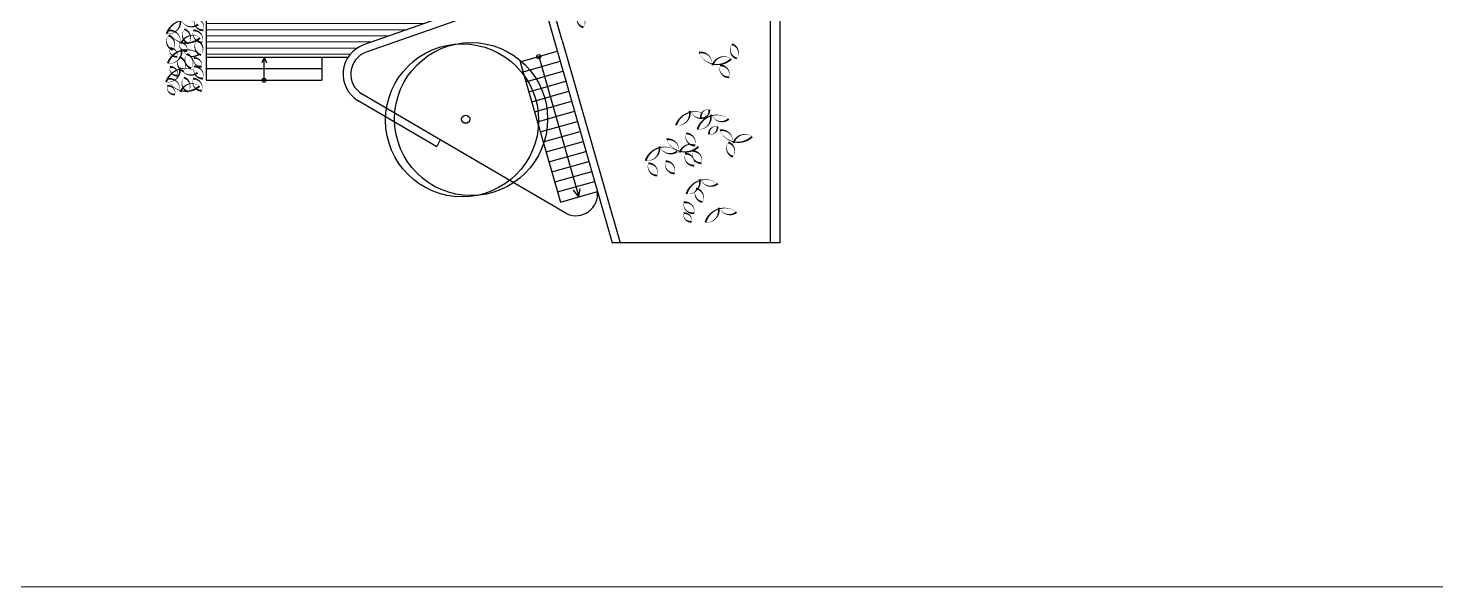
# Model space of a CAD drawing. Header units: metres. Extents: x -442 to 316, y -503 to 125.
# Drawn here: x -0.31 to 36.2, y -91.61 to -77.11 of the extents above; entities that cross this region are included whole.
import ezdxf

# ---------------------------------------------------------------- set-up
doc = ezdxf.new("R2010")
doc.units = ezdxf.units.M
doc.layers.add('FLOATING-WINDOWS', color=2, linetype='Continuous', plot=False)
for name, color, linetype in [('SRAFA', 251, 'Continuous'), ('stávající stromy', 86, 'Continuous'), ('zariz.predmety', 203, 'Continuous')]:
    doc.layers.add(name, color=color, linetype=linetype)
doc.layers.add('Standard', color=7, linetype='Continuous', lineweight=25)

msp = doc.modelspace()

# ---------------------------------------------------------------- hatches: boundary and pattern name
at = {"layer": 'SRAFA', "linetype": 'Continuous', "lineweight": 0, "ltscale": 20}
h = msp.add_hatch(dxfattribs=at)
h.set_pattern_fill('LINE', color=256, scale=0.05, style=0)
h.set_pattern_definition([(0, (0, -62.54902), (0, 0.15875), [])])
h.paths.add_polyline_path([(5.706062, -73.764794), (4.306062, -73.764794), (4.306062, -77.864794), (7.985522, -77.864794, -0.163860057), (8.387869, -77.550356), (12.295758, -76.174445, -0.431640327), (13.330416, -76.708416), (12.485873, -73.764794), (6.006062, -73.764794), (6.006062, -76.414794), (5.706062, -76.414794)])

# ---------------------------------------------------------------- linework, layer by layer
at = {"layer": 'FLOATING-WINDOWS', "linetype": 'Continuous', "lineweight": 0}
msp.add_lwpolyline([(-36.830295, -54.619624), (92.34374, -54.619624), (92.34374, -91.605521), (-36.830295, -91.605521)], close=True, dxfattribs=at)
at = {"layer": 'Standard', "color": 7, "linetype": 'ByBlock'}
for p, q in [((4.306062, -73.214794), (4.306062, -77.864794)), ((18.936062, -73.539794), (18.936062, -82.679256)), ((19.186062, -73.789794), (19.186062, -82.679256)), ((12.295758, -76.174445), (8.387869, -77.550356)), ((12.362179, -76.363094), (8.454289, -77.739004)), ((13.13818, -76.763599), (14.834644, -82.679256)), ((13.53839, -77.433299), (13.330424, -76.708443)), ((12.450706, -77.990274), (13.41105, -77.714794)), ((13.538398, -77.433326), (15.042705, -82.679256)), ((4.306062, -77.864794), (7.985522, -77.864794)), ((4.306062, -77.864794), (4.306062, -78.464794)), ((5.806062, -77.864794), (5.745701, -78.013553)), ((5.806062, -78.464794), (5.806062, -77.864794)), ((5.806062, -77.864794), (5.866424, -78.013553)), ((7.306062, -77.864794), (7.306062, -78.464794)), ((12.450706, -77.990274), (13.492984, -81.623737)), ((12.525155, -78.249807), (13.485498, -77.974327)), ((12.930877, -77.852531), (13.973156, -81.485997)), ((4.306062, -78.164794), (7.306062, -78.164794)), ((4.306062, -78.464794), (7.306062, -78.464794)), ((12.599603, -78.50934), (13.559947, -78.23386)), ((12.674052, -78.768873), (13.634395, -78.493393)), ((13.661276, -81.929516), (8.35059, -78.822845)), ((12.7485, -79.028406), (13.708844, -78.752926)), ((10.28965, -80.188873), (8.249603, -78.995477)), ((12.822948, -79.287939), (13.783292, -79.012459)), ((12.897397, -79.547472), (13.857741, -79.271993)), ((12.971845, -79.807005), (13.932189, -79.531526)), ((13.046294, -80.066538), (14.006637, -79.791059)), ((10.377779, -80.00872), (10.289893, -80.188375)), ((13.120742, -80.326071), (14.081086, -80.050592)), ((13.195191, -80.585605), (14.155534, -80.310125)), ((13.269639, -80.845138), (14.229983, -80.569658)), ((13.344087, -81.104671), (14.304431, -80.829191)), ((13.418536, -81.364204), (14.378879, -81.088724)), ((13.492984, -81.623737), (14.453328, -81.348257)), ((13.973156, -81.485997), (13.833916, -81.319271)), ((13.973156, -81.485997), (14.002843, -81.270814)), ((19.186062, -82.679256), (14.834644, -82.679256))]:
    msp.add_line(p, q, dxfattribs=at)
for centre in [(12.930877, -77.852531), (5.806062, -78.464794)]:
    msp.add_circle(centre, 0.052275, dxfattribs=at)
for centre, radius, start, end in [((8.653551, -78.30495), 0.8, 109.3964151, 239.67301), ((8.653551, -78.30495), 0.6, 109.3964151, 239.67301), ((13.892602, -81.414458), 0.56462, 245.8138997, 6.7333461)]:
    msp.add_arc(centre, radius, start, end, dxfattribs=at)
at = {"layer": 'stávající stromy', "linetype": 'Continuous'}
for centre, radius in [((10.943047, -79.506157), 1.985167), ((11.176454, -79.472798), 1.985167), ((11.033612, -79.477168), 0.105953)]:
    msp.add_circle(centre, radius, dxfattribs=at)
at = {"layer": 'zariz.predmety', "color": 253, "linetype": 'Continuous', "ltscale": 0.001}
for points in [[(3.278001, -77.259477, 0, 0, 0.520567051), (3.278001, -77.259477, 0, 0.05, 0.520567051), (3.630198, -76.889471, 0, 0.05, 0.520567051), (3.660962, -76.897042, 0, 0.05, 0.520567051), (4.094775, -77.016848, 0, 0.05, 0.520567051), (3.278001, -77.259477, 0.05, 0.05, 0)], [(4.232197, -77.170709, 0, 0, 0.520567051), (4.232197, -77.170709, 0, 0.05, 0.520567051), (4.002033, -76.857129, 0, 0.05, 0.520567051), (4.232197, -77.170709, 0.05, 0.05, 0)], [(14.087667, -77.095974, 0, 0, 0.520567051), (14.087667, -77.095974, 0, 0.05, 0.520567051), (13.964432, -76.727028, 0, 0.05, 0.520567051), (14.087667, -77.095974, 0.05, 0.05, 0)], [(3.436555, -77.678299, 0, 0, 0.520567051), (3.436555, -77.678299, 0, 0.05, 0.520567051), (3.325844, -77.305404, 0, 0.05, 0.520567051), (3.436555, -77.678299, 0.05, 0.05, 0)], [(4.143452, -77.366297, 0, 0, 0.520567051), (4.143452, -77.366297, 0, 0.05, 0.520567051), (3.655195, -77.516469, 0, 0.05, 0.520567051), (3.632078, -77.494805, 0, 0.05, 0.520567051), (3.312485, -77.177934, 0, 0.05, 0.520567051), (4.143452, -77.366297, 0.05, 0.05, 0)], [(3.848497, -77.514856, 0, 0, 0.520567051), (3.848497, -77.514856, 0, 0.05, 0.520567051), (3.737787, -77.14196, 0, 0.05, 0.520567051), (3.848497, -77.514856, 0.05, 0.05, 0)], [(4.20392, -77.48626, 0, 0, 0.520567051), (4.20392, -77.48626, 0, 0.05, 0.520567051), (3.973756, -77.17268, 0, 0.05, 0.520567051), (4.20392, -77.48626, 0.05, 0.05, 0)], [(4.17035, -77.811511, 0, 0, 0.520567051), (4.17035, -77.811511, 0, 0.05, 0.520567051), (4.05964, -77.438615, 0, 0.05, 0.520567051), (4.17035, -77.811511, 0.05, 0.05, 0)], [(3.553767, -77.855113, 0, 0, 0.520567051), (3.553767, -77.855113, 0, 0.05, 0.520567051), (3.353903, -77.63296, 0, 0.05, 0.520567051), (3.553767, -77.855113, 0.05, 0.05, 0)], [(3.807259, -77.709386, 0, 0, 0.520567051), (3.807259, -77.709386, 0, 0.05, 0.520567051), (3.607394, -77.487232, 0, 0.05, 0.520567051), (3.807259, -77.709386, 0.05, 0.05, 0)], [(3.912657, -78.157024, 0, 0, 0.520567051), (3.912657, -78.157024, 0, 0.05, 0.520567051), (3.801947, -77.784129, 0, 0.05, 0.520567051), (3.912657, -78.157024, 0.05, 0.05, 0)], [(17.923005, -77.911858, 0, 0, 0.520567051), (17.923005, -77.911858, 0, 0.05, 0.520567051), (17.440095, -78.078427, 0, 0.05, 0.520567051), (17.416261, -78.057556, 0, 0.05, 0.520567051), (17.086153, -77.751654, 0, 0.05, 0.520567051), (17.923005, -77.911858, 0.05, 0.05, 0)], [(18.067301, -77.900617, 0, 0, 0.520567051), (18.067301, -77.900617, 0, 0.05, 0.520567051), (17.944066, -77.531672, 0, 0.05, 0.520567051), (18.067301, -77.900617, 0.05, 0.05, 0)], [(3.265339, -78.511653, 0, 0, 0.520567051), (3.265339, -78.511653, 0, 0.05, 0.520567051), (3.617535, -78.141647, 0, 0.05, 0.520567051), (3.648299, -78.149218, 0, 0.05, 0.520567051), (4.082112, -78.269024, 0, 0.05, 0.520567051), (3.265339, -78.511653, 0.05, 0.05, 0)], [(3.562769, -78.344973, 0, 0, 0.520567051), (3.562769, -78.344973, 0, 0.05, 0.520567051), (3.362904, -78.12282, 0, 0.05, 0.520567051), (3.562769, -78.344973, 0.05, 0.05, 0)], [(3.72026, -78.236289, 0, 0, 0.520567051), (3.72026, -78.236289, 0, 0.05, 0.520567051), (3.609549, -77.863394, 0, 0.05, 0.520567051), (3.72026, -78.236289, 0.05, 0.05, 0)], [(4.219534, -78.422885, 0, 0, 0.520567051), (4.219534, -78.422885, 0, 0.05, 0.520567051), (3.98937, -78.109305, 0, 0.05, 0.520567051), (4.219534, -78.422885, 0.05, 0.05, 0)], [(4.184717, -78.113129, 0, 0, 0.520567051), (4.184717, -78.113129, 0, 0.05, 0.520567051), (3.984852, -77.890975, 0, 0.05, 0.520567051), (4.184717, -78.113129, 0.05, 0.05, 0)], [(17.870752, -78.387596, 0, 0, 0.520567051), (17.870752, -78.387596, 0, 0.05, 0.520567051), (17.630134, -78.081964, 0, 0.05, 0.520567051), (17.870752, -78.387596, 0.05, 0.05, 0)], [(4.130789, -78.618473, 0, 0, 0.520567051), (4.130789, -78.618473, 0, 0.05, 0.520567051), (3.642532, -78.768645, 0, 0.05, 0.520567051), (3.619415, -78.746981, 0, 0.05, 0.520567051), (3.299822, -78.43011, 0, 0.05, 0.520567051), (4.130789, -78.618473, 0.05, 0.05, 0)], [(3.835835, -78.767032, 0, 0, 0.520567051), (3.835835, -78.767032, 0, 0.05, 0.520567051), (3.725124, -78.394136, 0, 0.05, 0.520567051), (3.835835, -78.767032, 0.05, 0.05, 0)], [(4.191257, -78.738436, 0, 0, 0.520567051), (4.191257, -78.738436, 0, 0.05, 0.520567051), (3.961093, -78.424856, 0, 0.05, 0.520567051), (4.191257, -78.738436, 0.05, 0.05, 0)], [(3.494109, -78.834425, 0, 0, 0.520567051), (3.494109, -78.834425, 0, 0.05, 0.520567051), (3.294244, -78.612271, 0, 0.05, 0.520567051), (3.494109, -78.834425, 0.05, 0.05, 0)], [(16.49264, -79.633787, 0, 0, 0.520567051), (16.49264, -79.633787, 0, 0.05, 0.520567051), (16.845283, -79.264206, 0, 0.05, 0.520567051), (16.876037, -79.271815, 0, 0.05, 0.520567051), (17.309706, -79.392144, 0, 0.05, 0.520567051), (16.49264, -79.633787, 0.05, 0.05, 0)], [(17.139315, -79.435125, 0, 0, 0.520567051), (17.139315, -79.435125, 0, 0.05, 0.520567051), (17.354594, -79.227875, 0, 0.05, 0.520567051), (17.139315, -79.435125, 0.05, 0.05, 0)], [(17.050237, -79.740292, 0, 0, 0.520567051), (17.050237, -79.740292, 0, 0.05, 0.520567051), (17.389742, -79.358608, 0, 0.05, 0.520567051), (17.420744, -79.365136, 0, 0.05, 0.520567051), (17.858354, -79.470229, 0, 0.05, 0.520567051), (17.050237, -79.740292, 0.05, 0.05, 0)], [(16.981324, -80.160271, 0, 0, 0.520567051), (16.981324, -80.160271, 0, 0.05, 0.520567051), (16.751539, -79.846414, 0, 0.05, 0.520567051), (16.981324, -80.160271, 0.05, 0.05, 0)], [(17.349666, -79.868837, 0, 0, 0.520567051), (17.349666, -79.868837, 0, 0.05, 0.520567051), (17.564946, -79.661587, 0, 0.05, 0.520567051), (17.349666, -79.868837, 0.05, 0.05, 0)], [(18.465149, -79.928817, 0, 0, 0.520567051), (18.465149, -79.928817, 0, 0.05, 0.520567051), (17.982239, -80.095386, 0, 0.05, 0.520567051), (17.958405, -80.074515, 0, 0.05, 0.520567051), (17.628297, -79.768613, 0, 0.05, 0.520567051), (18.465149, -79.928817, 0.05, 0.05, 0)], [(15.703585, -80.551765, 0, 0, 0.520567051), (15.703585, -80.551765, 0, 0.05, 0.520567051), (16.056228, -80.182184, 0, 0.05, 0.520567051), (16.086982, -80.189792, 0, 0.05, 0.520567051), (16.52065, -80.310122, 0, 0.05, 0.520567051), (15.703585, -80.551765, 0.05, 0.05, 0)], [(17.07585, -80.190801, 0, 0, 0.520567051), (17.07585, -80.190801, 0, 0.05, 0.520567051), (16.587412, -80.340383, 0, 0.05, 0.520567051), (16.564322, -80.318691, 0, 0.05, 0.520567051), (16.245111, -80.001435, 0, 0.05, 0.520567051), (17.07585, -80.190801, 0.05, 0.05, 0)], [(17.152558, -80.618131, 0, 0, 0.520567051), (17.152558, -80.618131, 0, 0.05, 0.520567051), (16.922773, -80.304273, 0, 0.05, 0.520567051), (17.152558, -80.618131, 0.05, 0.05, 0)], [(17.970542, -80.448073, 0, 0, 0.520567051), (17.970542, -80.448073, 0, 0.05, 0.520567051), (17.847307, -80.079128, 0, 0.05, 0.520567051), (17.970542, -80.448073, 0.05, 0.05, 0)], [(16.003896, -80.936645, 0, 0, 0.520567051), (16.003896, -80.936645, 0, 0.05, 0.520567051), (15.774111, -80.622787, 0, 0.05, 0.520567051), (16.003896, -80.936645, 0.05, 0.05, 0)], [(16.452634, -80.881612, 0, 0, 0.520567051), (16.452634, -80.881612, 0, 0.05, 0.520567051), (16.222849, -80.567755, 0, 0.05, 0.520567051), (16.452634, -80.881612, 0.05, 0.05, 0)], [(16.956053, -80.680966, 0, 0, 0.520567051), (16.956053, -80.680966, 0, 0.05, 0.520567051), (16.726268, -80.367108, 0, 0.05, 0.520567051), (16.956053, -80.680966, 0.05, 0.05, 0)], [(16.76429, -81.415117, 0, 0, 0.520567051), (16.76429, -81.415117, 0, 0.05, 0.520567051), (17.103796, -81.033432, 0, 0.05, 0.520567051), (17.134797, -81.03996, 0, 0.05, 0.520567051), (17.572408, -81.145053, 0, 0.05, 0.520567051), (16.76429, -81.415117, 0.05, 0.05, 0)], [(17.009614, -81.272731, 0, 0, 0.520567051), (17.009614, -81.272731, 0, 0.05, 0.520567051), (17.17726, -81.623734, 0, 0.05, 0.520567051), (17.009614, -81.272731, 0.05, 0.05, 0)], [(16.690184, -81.636287, 0, 0, 0.520567051), (16.690184, -81.636287, 0, 0.05, 0.520567051), (16.966541, -81.910028, 0, 0.05, 0.520567051), (16.690184, -81.636287, 0.05, 0.05, 0)], [(17.254248, -82.153433, 0, 0, 0.520567051), (17.254248, -82.153433, 0, 0.05, 0.520567051), (17.593754, -81.771748, 0, 0.05, 0.520567051), (17.624756, -81.778277, 0, 0.05, 0.520567051), (18.062366, -81.88337, 0, 0.05, 0.520567051), (17.254248, -82.153433, 0.05, 0.05, 0)], [(16.896134, -82.132706, 0, 0, 0.520567051), (16.896134, -82.132706, 0, 0.05, 0.520567051), (16.688883, -81.917426, 0, 0.05, 0.520567051), (16.896134, -82.132706, 0.05, 0.05, 0)]]:
    msp.add_lwpolyline(points, format="xyseb", close=True, dxfattribs=at)
msp.add_lwpolyline([(4.126077, -77.785377, 0.013578, 0.05, 0.520567051), (3.309303, -78.028006, 0, 0, 0), (3.309303, -78.028006, 0, 0.05, 0.520567051), (3.6615, -77.658, 0, 0.05, 0.520567051), (3.692264, -77.665571, 0, 0.042629, 0.520567051), (4.126077, -77.785377, 0, 0.042629, 0.433688771)], format="xyseb", dxfattribs=at)

doc.saveas('drawing.dxf')
